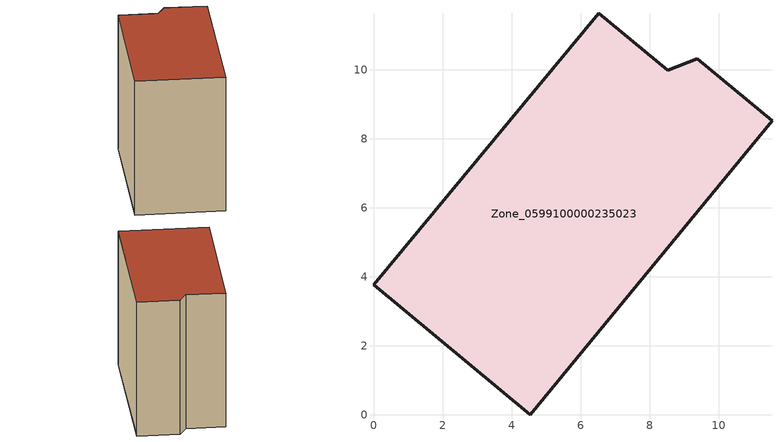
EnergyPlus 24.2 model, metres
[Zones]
Zone_0599100000235023
 floor ground (C_G): 4.54,0 0,3.77 6.52,11.64 8.52,9.98 9.38,10.31 11.54,8.52 z0
 wall outside (C_F): 9.38,10.31 8.52,9.98 6.52,11.64 0,3.77 4.54,0 11.54,8.52 9.38,10.31 z0:9.5
 roof outside (C_R): 4.54,0 11.54,8.52 9.38,10.31 8.52,9.98 6.52,11.64 0,3.77 z9.5
[BUILDING]
Pand.0599100000235023: North Axis=0; Terrain=City; Loads Convergence Tolerance Value=0.04; Temperature Convergence Tolerance Value=0.4; Solar Distribution=FullExterior; Maximum Number of Warmup Days=25; Minimum Number of Warmup Days=1
[Site:Location]
Rotterdam.The.Hague.AP_ZH_NLD Design_Conditions: Latitude=51.96; Longitude=4.45; Time Zone=1; Elevation=-4.5
[SITE:GROUNDTEMPERATURE:BUILDINGSURFACE]
18, 18, 18, 18, 18, 18, 18, 18, 18, 18, 18, 18
[MATERIAL] Thermal Absorptance=0.9; Solar Absorptance=0.7; Visible Absorptance=0.7
Name | Roughness | Thickness | Conductivity | Density | Specific Heat
G.TI.1946 | MediumSmooth | 0.15 | 1 | 540 | 1210
F.TI.1946 | Rough | 0.3 | 0.857143 | 1920 | 840
R.TI.1946 | MediumRough | 0.2 | 0.1 | 1500 | 1000
[CONSTRUCTION]
C_G: G.TI.1946
C_F: F.TI.1946
C_R: R.TI.1946
[ZONE]
Zone_0599100000235023: Type=1; Multiplier=1; Ceiling Height=Autocalculate; Volume=Autocalculate; Floor Area=autocalculate; Part of Total Floor Area=Yes
[ZONEINFILTRATION:DESIGNFLOWRATE]
Infil_Zone_0599100000235023: Zone or ZoneList or Space or SpaceList=Zone_0599100000235023; Schedule=AlwaysOn; Design Flow Rate Calculation Method=Flow/Area; Flow Rate per Floor Area=0.003; Constant Term Coefficient=1; Temperature Term Coefficient=0; Velocity Term Coefficient=0; Velocity Squared Term Coefficient=0
[HVACTEMPLATE:ZONE:IDEALLOADSAIRSYSTEM]
Zone_0599100000235023: Maximum Heating Supply Air Temperature=50; Minimum Cooling Supply Air Temperature=13; Maximum Heating Supply Air Humidity Ratio=0.0156; Minimum Cooling Supply Air Humidity Ratio=0.0077; Heating Limit=NoLimit; Cooling Limit=NoLimit; Dehumidification Control Type=ConstantSensibleHeatRatio; Cooling Sensible Heat Ratio=0.7; Dehumidification Setpoint=60; Humidification Control Type=None; Humidification Setpoint=30; Outdoor Air Method=None; Outdoor Air Flow Rate per Person=0.00944; Outdoor Air Flow Rate per Zone Floor Area=0; Outdoor Air Flow Rate per Zone=0; Demand Controlled Ventilation Type=None; Outdoor Air Economizer Type=NoEconomizer; Heat Recovery Type=None; Sensible Heat Recovery Effectiveness=0.7; Latent Heat Recovery Effectiveness=0.65
[ZONECONTROL:THERMOSTAT]
ThermostatControl_Zone_0599100000235023: Zone or ZoneList=Zone_0599100000235023; Control Type Schedule=DualSetpointControlType; Control 1=Thermostat_Zone_0599100000235023; Temperature Difference Between Cutout And Setpoint=0
[THERMOSTATSETPOINT:DUALSETPOINT]
Thermostat_Zone_0599100000235023: Heating Setpoint Temperature Schedule=HeatingSetpoint_Zone_0599100000235023; Cooling Setpoint Temperature Schedule=CoolingSetpoint_Zone_0599100000235023
[SCHEDULE:COMPACT]
HeatingSetpoint_Zone_0599100000235023: Through: 12/31, For: AllDays, Until: 24:00, 21
CoolingSetpoint_Zone_0599100000235023: Through: 12/31, For: AllDays, Until: 24:00, 24
DualSetpointControlType: Through: 12/31, For: AllDays, Until: 24:00, 4
AlwaysOn: Through: 12/31, For: AllDays, Until: 24:00, 1
